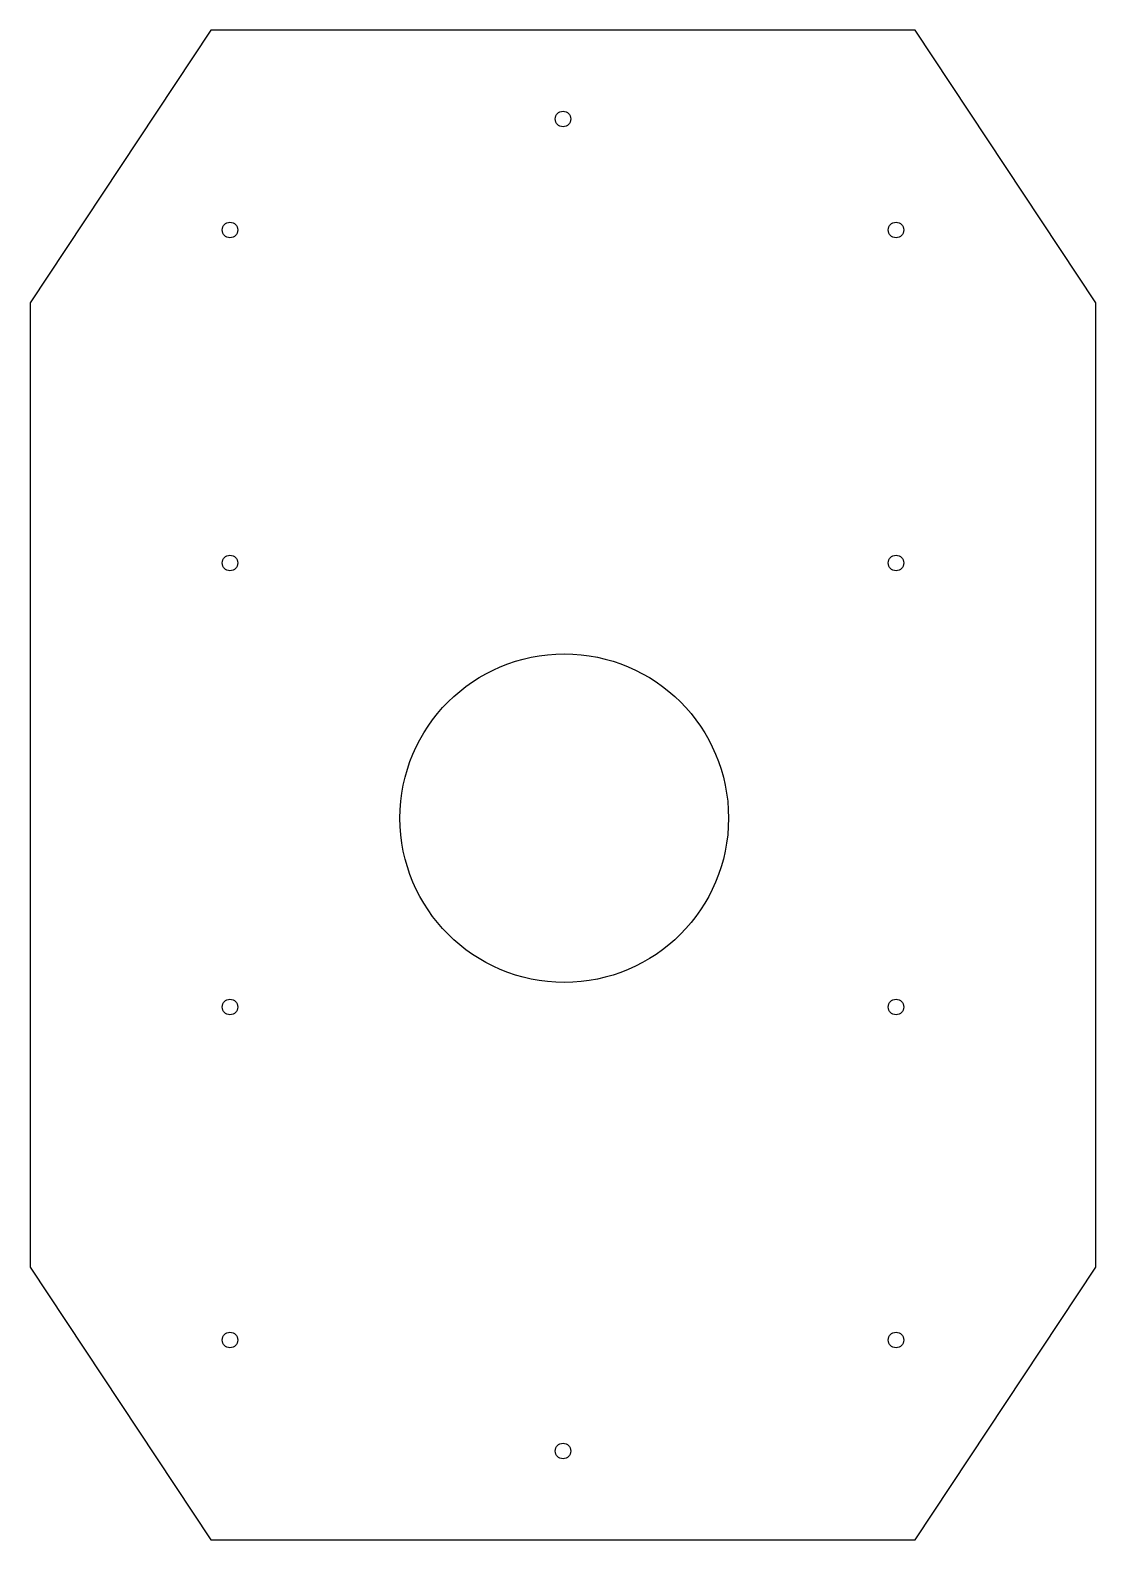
# Model space of a CAD drawing. Header units: millimetres. Extents: x -120 to 120, y -170 to 170.
import ezdxf

# ---------------------------------------------------------------- set-up
doc = ezdxf.new("R2010")
doc.units = ezdxf.units.MM
doc.layers.get('0').update_dxf_attribs({"linetype": 'CONTINUOUS'})

msp = doc.modelspace()

# ---------------------------------------------------------------- linework, layer by layer
msp.add_lwpolyline([(120, 108.63), (79.33, 170), (-79.33, 170), (-120, 108.63), (-120, -108.63), (-79.33, -170), (79.33, -170), (120, -108.63)], close=True)
for centre, radius in [((0, 150), 1.75), ((-75, 125), 1.75), ((75, 125), 1.75), ((-75, 50), 1.75), ((75, 50), 1.75), ((0.28, -7.46), 37), ((-75, -50), 1.75), ((75, -50), 1.75), ((-75, -125), 1.75), ((75, -125), 1.75), ((0, -150), 1.75)]:
    msp.add_circle(centre, radius)

doc.saveas('drawing.dxf')
